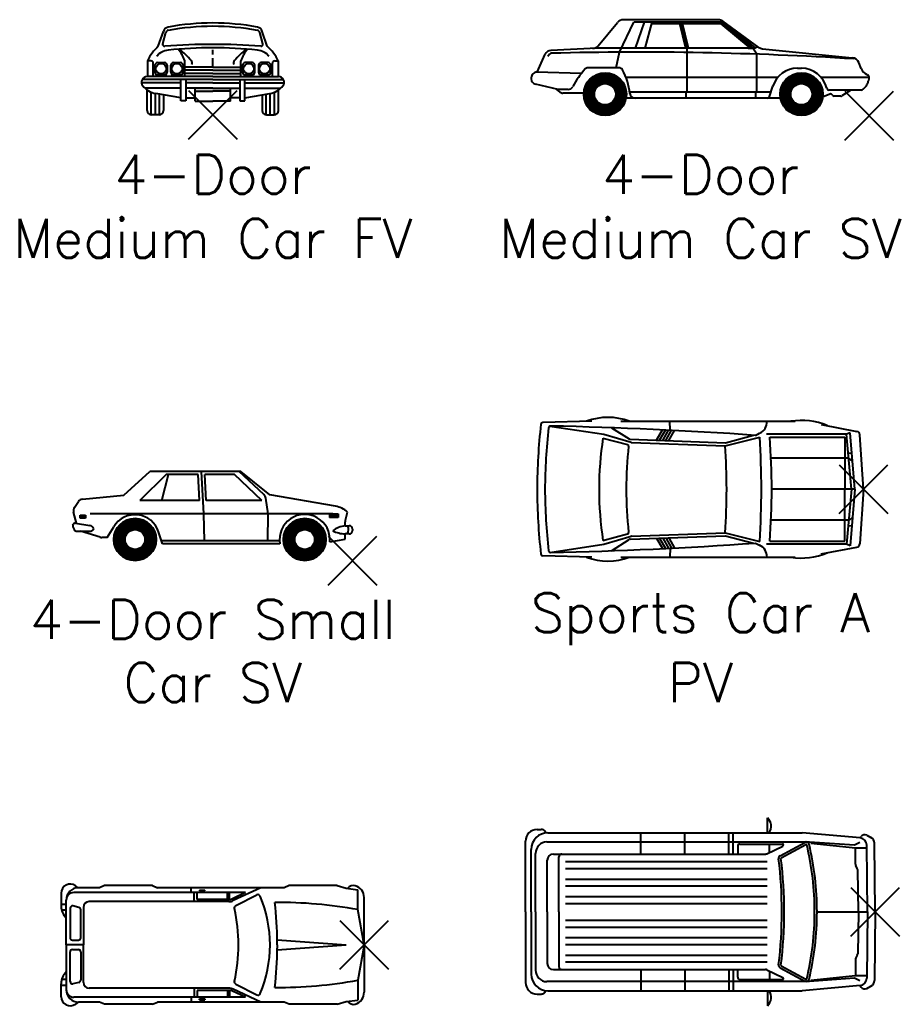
# Model space of a CAD drawing. Header units: inches. Extents: x -87 to 1609, y -1021 to 74.
# Drawn here: x 1156 to 1609, y -458 to 49 of the extents above; entities that cross this region are included whole.
import ezdxf
from ezdxf.enums import TextEntityAlignment as Align

# ---------------------------------------------------------------- set-up
doc = ezdxf.new("R2010")
doc.units = ezdxf.units.IN
doc.header["$MEASUREMENT"] = 0
doc.layers.add('Block origin', color=7, linetype='Continuous')
doc.layers.add('Text', color=6, linetype='Continuous')
doc.styles.add('ATTR', font='romans.shx', dxfattribs={"width": 0.8, "height": 1.114828})
doc.styles.add('blk_label', font='romans.shx')

# ---------------------------------------------------------------- blocks, each defined once
blk = doc.blocks.new('4-Door Medium Car FV')
at = {"linetype": 'Continuous'}
for p, q in [((-28.06, 35.28), (-25.46, 42.9)), ((-25.8, 36.52), (-24.15, 42.29)), ((25.8, 36.52), (24.15, 42.29)), ((28.06, 35.28), (25.46, 42.9)), ((0, 30.93), (0, 33.35)), ((-31.88, 27.69), (-33.65, 27.69)), ((-33.65, 27.69), (-33.65, 19.66)), ((-30.71, 19.66), (-30.71, 26.53)), ((-29.78, 21.87), (-29.78, 25.49)), ((-28.45, 26.82), (-24.83, 26.82)), ((-23.49, 25.49), (-23.49, 21.87)), ((-21.63, 21.87), (-21.63, 25.49)), ((-20.29, 26.82), (-16.67, 26.82)), ((-15.34, 25.49), (-15.34, 21.87)), ((-14.41, 19.66), (-14.41, 27.69)), ((0, 24.53), (0, 29.08)), ((14.41, 19.66), (14.41, 27.69)), ((15.34, 25.49), (15.34, 21.87)), ((20.29, 26.82), (16.67, 26.82)), ((21.63, 21.87), (21.63, 25.49)), ((23.49, 25.49), (23.49, 21.87)), ((28.45, 26.82), (24.83, 26.82)), ((29.78, 21.87), (29.78, 25.49)), ((30.71, 19.66), (30.71, 26.53)), ((31.88, 27.69), (33.65, 27.69)), ((33.65, 27.69), (33.65, 19.66)), ((-24.83, 20.53), (-28.45, 20.53)), ((-16.67, 20.53), (-20.29, 20.53)), ((0, 24.53), (-14.41, 24.53)), ((0, 22.91), (-14.41, 22.91)), ((0, 21.28), (-14.41, 21.28)), ((0, 24.53), (14.41, 24.53)), ((0, 22.91), (14.41, 22.91)), ((0, 21.28), (14.41, 21.28)), ((16.67, 20.53), (20.29, 20.53)), ((24.83, 20.53), (28.45, 20.53)), ((-16.47, 16.41), (-36.72, 16.41)), ((0, 18.04), (-36.43, 18.04)), ((0, 19.66), (-33.81, 19.66)), ((-16.47, 7.23), (-16.47, 18.04)), ((-13.85, 18.04), (-13.85, 7.23)), ((0, 16.41), (-13.85, 16.41)), ((0, 19.66), (33.81, 19.66)), ((0, 18.04), (36.43, 18.04)), ((0, 16.41), (13.85, 16.41)), ((13.85, 18.04), (13.85, 7.23)), ((16.47, 7.23), (16.47, 18.04)), ((16.47, 16.41), (36.72, 16.41)), ((-16.47, 13.69), (-34.99, 13.69)), ((-33.78, 2.24), (-33.78, 12.71)), ((-31.73, 0), (-31.73, 11.57)), ((-29.59, 0), (-29.59, 10.91)), ((-16.47, 8.61), (-29.33, 10.86)), ((-27.45, 0), (-27.45, 10.53)), ((-25.41, 10.18), (-25.41, 2.24)), ((0, 13.69), (-13.85, 13.69)), ((-9.18, 6.97), (-9.18, 13.69)), ((-9.18, 12.12), (0, 12.12)), ((0, 13.69), (13.85, 13.69)), ((9.18, 12.12), (0, 12.12)), ((9.18, 6.97), (9.18, 13.69)), ((16.47, 13.69), (34.99, 13.69)), ((16.47, 8.61), (29.33, 10.86)), ((25.41, 10.18), (25.41, 2.24)), ((27.45, 0), (27.45, 10.53)), ((29.59, 0), (29.59, 10.91)), ((31.73, 0), (31.73, 11.57)), ((33.78, 2.24), (33.78, 12.71)), ((-13.85, 7.23), (-16.47, 7.23)), ((-13.85, 8.61), (-9.18, 8.61)), ((-9.18, 6.97), (0, 6.97)), ((9.18, 6.97), (0, 6.97)), ((13.85, 8.61), (9.18, 8.61)), ((13.85, 7.23), (16.47, 7.23)), ((-27.65, 0), (-31.54, 0)), ((27.65, 0), (31.54, 0))]:
    blk.add_line(p, q, dxfattribs=at)
for centre in [(-26.64, 23.68), (-18.48, 23.68), (18.48, 23.68), (26.64, 23.68)]:
    blk.add_circle(centre, 2.67, dxfattribs=at)
for centre, radius, start, end in [((0, -76.44), 123.65, 90, 100.707), ((0, -76.44), 123.65, 79.293, 90), ((-22.37, 41.84), 3.27, 100.707, 161.2041), ((-22.63, 41.86), 1.59, 100.3239, 164.0483), ((0, -82.37), 127.85, 90, 100.3239), ((0, -82.37), 127.85, 79.6761, 90), ((22.63, 41.86), 1.59, 15.9517, 79.6761), ((22.37, 41.84), 3.27, 18.7959, 79.293), ((-24.81, 36.24), 1.04, 164.0483, 274.5674), ((0, -274.28), 310.48, 90, 94.5674), ((0, -274.28), 310.48, 85.4326, 90), ((24.81, 36.24), 1.04, 265.4326, 15.9517), ((-10.76, 16.67), 25.41, 132.9068, 154.2808), ((-22.04, 24.11), 9.16, 95.9688, 139.2285), ((0, -186.73), 221.14, 90, 95.9688), ((-30.13, 22.65), 16.51, 17.793, 41.9979), ((-44.79, -0.69), 44.15, 40.3101, 51.2631), ((0, -186.73), 221.14, 84.0312, 90), ((44.79, -0.69), 44.15, 128.7369, 139.6899), ((30.13, 22.65), 16.51, 138.0021, 162.207), ((22.04, 24.11), 9.16, 40.7715, 84.0312), ((10.76, 16.67), 25.41, 25.7192, 47.0932), ((-31.88, 26.53), 1.17, 0, 90), ((-28.45, 25.49), 1.33, 90, 180), ((-24.83, 25.49), 1.33, 0, 90), ((-20.29, 25.49), 1.33, 90, 180), ((-16.67, 25.49), 1.33, 0, 90), ((-12.66, 26.56), 2.02, 340.9239, 40.3101), ((12.66, 26.56), 2.02, 139.6899, 199.0761), ((16.67, 25.49), 1.33, 90, 180), ((20.29, 25.49), 1.33, 0, 90), ((24.83, 25.49), 1.33, 90, 180), ((28.45, 25.49), 1.33, 0, 90), ((31.88, 26.53), 1.17, 90, 180), ((-28.45, 21.87), 1.33, 180, 270), ((-24.83, 21.87), 1.33, 270, 0), ((-20.29, 21.87), 1.33, 180, 270), ((-16.67, 21.87), 1.33, 270, 0), ((16.67, 21.87), 1.33, 180, 270), ((20.29, 21.87), 1.33, 270, 0), ((24.83, 21.87), 1.33, 180, 270), ((28.45, 21.87), 1.33, 270, 0), ((-33.81, 16.73), 2.93, 90, 218.1676), ((33.81, 16.73), 2.93, 321.8324, 90), ((-27.43, 21.74), 11.04, 218.1676, 260.0604), ((27.43, 21.74), 11.04, 279.9396, 321.8324), ((-31.54, 2.24), 2.24, 180, 270), ((-27.65, 2.24), 2.24, 270, 0), ((27.65, 2.24), 2.24, 180, 270), ((31.54, 2.24), 2.24, 270, 0)]:
    blk.add_arc(centre, radius, start, end, dxfattribs=at)
for points in [[(0, 12.12), (0, 13.69), (-9.18, 12.12), (-9.18, 13.69)], [(0, 12.12), (0, 13.69), (9.18, 12.12), (9.18, 13.69)]]:
    blk.add_solid(points, dxfattribs=at)
at = {"style": 'ATTR', "width": 0.8, "flags": 9}
blk.add_attdef('ESTCODE', (0, 0), '', height=0.0147, dxfattribs=at)
blk = doc.blocks.new('4-Door Medium Car SV')
at = {"linetype": 'Continuous'}
for p, q in [((-139.53, 35.99), (-129.64, 47.91)), ((-128.57, 32.64), (-121.22, 48.02)), ((-77.81, 49.34), (-126.58, 49.34)), ((-74.7, 48.02), (-121.22, 48.02)), ((-120.32, 34.67), (-115.67, 48.02)), ((-115.4, 34.67), (-111.74, 48.02)), ((-97.55, 47.3), (-111.94, 47.3)), ((-94.41, 34.67), (-97.73, 48.02)), ((-93.72, 34.67), (-97.04, 48.02)), ((-93.03, 34.67), (-96.34, 48.02)), ((-76.26, 47.3), (-96.16, 47.3)), ((-61.08, 34.66), (-76.26, 47.3)), ((-60.02, 34.65), (-76.07, 48.02)), ((-56.87, 35.13), (-75.48, 48.59)), ((-58.54, 34.93), (-74.99, 48.02)), ((-170.93, 22.32), (-166.81, 31.56)), ((-164.57, 31.6), (-165.48, 30.35)), ((-140.23, 34.67), (-163.88, 33.56)), ((-62.28, 34.67), (-140.23, 34.67)), ((-130.39, 24.63), (-128.57, 32.64)), ((-93.72, 19.62), (-93.72, 34.67)), ((-62.28, 34.67), (-60.02, 34.65)), ((-60.02, 34.65), (-58.54, 34.93)), ((-57.97, 31.61), (-60.02, 34.65)), ((-57.21, 35.38), (-58.54, 34.93)), ((-57.97, 19.62), (-57.97, 31.61)), ((-54.93, 34.4), (-8.75, 29.8)), ((-4.21, 24.18), (-5.42, 27.27)), ((-148.26, 21.7), (-171.11, 22.33)), ((-128.78, 24.63), (-144.79, 24.63)), ((-36.97, 24.38), (-34.94, 24.38)), ((-174, 19.51), (-174, 18.91)), ((-160.12, 13.48), (-171.81, 16.16)), ((-47.2, 19.62), (-125.23, 19.62)), ((-93.72, 12.14), (-93.72, 19.62)), ((-57.97, 12.14), (-57.97, 19.62)), ((0, 19.62), (-24.7, 19.62)), ((-159.22, 12.14), (-161.08, 13.7)), ((-155.01, 13.48), (-160.12, 13.48)), ((-147.03, 11.6), (-157.73, 11.6)), ((-50.67, 12.14), (-123.32, 12.14)), ((-94.21, 9.03), (-94.21, 12.14)), ((-58.39, 9.03), (-58.39, 12.14)), ((-51.4, 9.89), (-49.69, 15.14)), ((-20.36, 11.06), (-24.06, 9.44)), ((-4.23, 13.19), (-20.72, 13.19)), ((-18.83, 10.42), (-19.11, 10.76)), ((-9.5, 13.19), (-14.1, 10.2)), ((-3.22, 13.59), (-1.77, 14.97)), ((-120.62, 9.03), (-125.23, 9.03)), ((-45.76, 9.03), (-120.62, 9.03)), ((-14.68, 10.03), (-18.01, 10.03))]:
    blk.add_line(p, q, dxfattribs=at)
at = {"linetype": 'Continuous', "const_width": 5.49}
for points in [[(-127.8, 11, -1), (-144.3, 11, -1)], [(-26.69, 11, -1), (-43.19, 11, -1)]]:
    blk.add_lwpolyline(points, format="xyb", close=True, dxfattribs=at)
at = {"linetype": 'Continuous'}
for centre, radius in [((-136.05, 11), 11), ((-34.94, 11), 11), ((-136.05, 11), 5.51), ((-34.94, 11), 5.51)]:
    blk.add_circle(centre, radius, dxfattribs=at)
for centre, radius, start, end in [((-126.58, 45.38), 3.97, 90, 140.3029), ((-77.81, 45.38), 3.97, 54.135, 90), ((-142.58, 38.53), 3.97, 272.6827, 320.3029), ((-163.72, 30.18), 3.38, 92.6827, 155.9736), ((-163.62, 30.91), 1.17, 91.491, 143.9553), ((-118.51, -1702.12), 1734.79, 86.34698, 91.49105), ((-54.54, 38.35), 3.97, 234.135, 264.3123), ((-9.15, 25.82), 4, 21.3107, 84.3123), ((-171.18, 19.51), 2.82, 88.4193, 180), ((-118.09, -2.78), 38.85, 136.3964, 152.9097), ((-144.79, 22.64), 1.98, 90, 136.3964), ((-128.78, 22.64), 1.98, 28.1371, 90), ((-157.14, 7.48), 34.14, 6.5135, 28.1371), ((-36.97, 11), 13.38, 90, 161.9732), ((-34.94, 11), 13.38, 13.5864, 90), ((0.9, 26.18), 5.49, 201.3107, 247.7048), ((-1.92, 19.3), 1.94, 325.3744, 67.7048), ((-171.18, 18.91), 2.82, 180, 257.0905), ((-3.82, 17.12), 2.96, 313.7173, 352.3839), ((2.46, 16.28), 3.37, 145.3744, 172.3839), ((-157.73, 13.93), 2.32, 230.1291, 270), ((-155.01, 16.1), 2.62, 270, 332.9097), ((-120.62, 11.65), 2.62, 186.5135, 270), ((-20.72, 14.43), 1.24, 193.5864, 270), ((-19.93, 10.09), 1.06, 39.301, 113.7159), ((-18.01, 11.09), 1.06, 219.301, 270), ((-14.68, 11.09), 1.06, 270, 303.047), ((-4.23, 14.65), 1.46, 270, 313.7173), ((-52.58, 10.27), 1.24, 270, 341.9732)]:
    blk.add_arc(centre, radius, start, end, dxfattribs=at)
at = {"style": 'ATTR', "width": 0.8, "flags": 9}
blk.add_attdef('ESTCODE', (0, 0), '', height=0.0362, dxfattribs=at)
blk = doc.blocks.new('Sports Car A PV')
at = {"linetype": 'Continuous'}
for p, q in [((-139.84, 35.03), (-165.08, 34.34)), ((-161.46, 32.46), (-133.63, 28.32)), ((-129.65, 31.63), (-120.58, 25.85)), ((-124.84, 34.96), (-35.14, 34.96)), ((-106.5, 25.23), (-103.53, 30.54)), ((-104.93, 25.17), (-101.97, 30.47)), ((-99.55, 30.35), (-99.65, 34.96)), ((-21.72, 33.31), (-3.41, 29.77)), ((-134.12, 26.31), (-121.49, 23.02)), ((-133.63, 28.32), (-119.68, 24.15)), ((-120.19, 25.73), (-71.09, 23.94)), ((-103.36, 25.12), (-100.41, 30.39)), ((-101.79, 25.06), (-98.84, 30.31)), ((-100.21, 25), (-97.28, 30.23)), ((-71.14, 22.36), (-53.34, 26.85)), ((-71.09, 23.94), (-56.59, 27.78)), ((-55.61, 27.72), (-53.44, 28.77)), ((-8.65, 28.3), (-49.97, 28.3)), ((-48.24, 26.76), (-9.66, 26.76)), ((-9.66, 26.76), (-9.66, 0)), ((-6.87, 29.06), (-8.65, 28.3)), ((-6.23, 0), (-8.65, 28.3)), ((-4.39, 0), (-6.87, 29.06)), ((0, 0), (-1.85, 28.01)), ((-119.49, 24.12), (-71.14, 22.36)), ((-7.59, 15.92), (-47.58, 15.92)), ((-7.82, 18.63), (-6, 18.79)), ((-5.63, 14.51), (-7.59, 15.92)), ((-6.23, 0), (-47.22, 0)), ((-9.66, -26.76), (-9.66, 0)), ((-6.23, 0), (-8.65, -28.3)), ((-4.39, 0), (-6.87, -29.06)), ((-4.39, 0), (-6.23, 0)), ((0, 0), (-1.85, -28.01)), ((-5.63, -14.51), (-7.59, -15.92)), ((-7.59, -15.92), (-47.58, -15.92)), ((-7.82, -18.63), (-6, -18.79)), ((-134.12, -26.31), (-121.49, -23.02)), ((-133.63, -28.32), (-119.68, -24.15)), ((-120.19, -25.73), (-71.09, -23.94)), ((-119.49, -24.12), (-71.14, -22.36)), ((-106.5, -25.23), (-103.53, -30.54)), ((-104.93, -25.17), (-101.97, -30.47)), ((-103.36, -25.12), (-100.41, -30.39)), ((-101.79, -25.06), (-98.84, -30.31)), ((-100.21, -25), (-97.28, -30.23)), ((-71.14, -22.36), (-53.34, -26.85)), ((-71.09, -23.94), (-56.59, -27.78)), ((-161.46, -32.46), (-133.63, -28.32)), ((-129.65, -31.63), (-120.58, -25.85)), ((-99.55, -30.35), (-99.65, -34.96)), ((-55.61, -27.72), (-53.44, -28.77)), ((-8.65, -28.3), (-49.97, -28.3)), ((-48.24, -26.76), (-9.66, -26.76)), ((-21.72, -33.31), (-3.41, -29.77)), ((-6.87, -29.06), (-8.65, -28.3)), ((-139.84, -35.03), (-165.08, -34.34)), ((-124.84, -34.96), (-35.14, -34.96))]:
    blk.add_line(p, q, dxfattribs=at)
for centre, radius, start, end in [((-131.56, 6.01), 30.97, 69.1924, 110.8384), ((120.83, 0), 288.83, 173.3503, 180), ((-165.05, 33.33), 1.01, 91.5669, 173.3503), ((105.72, 0), 269.69, 173.2659, 180), ((-161.11, 31.51), 1.01, 88.7992, 173.2659), ((-206.19, -2119.34), 2152.33, 85.98818, 88.79918), ((-56.4, 34.84), 6.75, 295.9403, 1.0334), ((-31.88, 1.44), 33.96, 67.0755, 99.2138), ((38.13, 0), 174.25, 171.3143, 180), ((-120.16, 26.51), 0.778, 237.5181, 267.9131), ((-514.81, 0), 462.25, 360, 3.3301), ((-401.06, 0), 353.83, 360, 4.3371), ((-3.76, 27.88), 1.92, 3.7811, 79.3139), ((84.1, 0), 206.21, 173.8241, 180), ((-121.69, 22.27), 0.778, 353.8241, 75.3875), ((-119.46, 24.9), 0.778, 253.3499, 267.9131), ((-416.36, 0), 345.94, 360, 3.7057), ((120.83, 0), 288.83, 180, 186.6497), ((105.72, 0), 269.69, 180, 186.7341), ((38.13, 0), 174.25, 180, 188.6857), ((84.1, 0), 206.21, 180, 186.1759), ((-416.36, 0), 345.94, 356.2943, 360), ((-514.81, 0), 462.25, 356.6699, 360), ((-401.06, 0), 353.83, 355.6629, 360), ((-121.69, -22.27), 0.778, 284.6125, 6.1759), ((-119.46, -24.9), 0.778, 92.0869, 106.6501), ((-206.19, 2119.34), 2152.33, 271.20082, 274.01183), ((-120.16, -26.51), 0.778, 92.0869, 122.4819), ((-56.4, -34.84), 6.75, 358.9666, 64.0597), ((-3.76, -27.88), 1.92, 280.6861, 356.2189), ((-165.05, -33.33), 1.01, 186.6497, 268.4331), ((-161.11, -31.51), 1.01, 186.7341, 271.2008), ((-131.56, -6.01), 30.97, 249.1617, 290.8076), ((-31.88, -1.44), 33.96, 260.7862, 292.9245)]:
    blk.add_arc(centre, radius, start, end, dxfattribs=at)
at = {"style": 'ATTR', "width": 0.8, "flags": 9}
blk.add_attdef('ESTCODE', (0, 0), '', height=0.0356, dxfattribs=at)
blk = doc.blocks.new('4-Door Small Car SV')
at = {"linetype": 'Continuous'}
for p, q in [((-117.69, 33.78), (-104.32, 45.94)), ((-57.56, 45.94), (-104.32, 45.94)), ((-76.54, 24.08), (-77.75, 45.94)), ((-45.64, 33.98), (-58.39, 45.94)), ((-42.61, 33.92), (-57.56, 45.94)), ((-96, 44.28), (-109.52, 31.04)), ((-98.13, 31.04), (-94.8, 44.28)), ((-79.54, 44.28), (-96, 44.28)), ((-78.81, 31.04), (-79.54, 44.28)), ((-75.33, 31.04), (-76.06, 44.28)), ((-60.79, 44.28), (-76.06, 44.28)), ((-46.68, 31.04), (-60.79, 44.28)), ((-139.05, 31.64), (-117.69, 33.78)), ((-78.81, 31.04), (-109.52, 31.04)), ((-46.68, 31.04), (-75.33, 31.04)), ((-43.37, 24.08), (-44.69, 32.19)), ((-8.84, 28.04), (-42.61, 33.92)), ((-143.16, 27.43), (-141.13, 30.4)), ((-142.07, 19.24), (-143.59, 24.94)), ((-140.3, 21.8), (-140.3, 23.4)), ((-140.3, 23.4), (-137.5, 23.4)), ((-137.5, 21.8), (-140.3, 21.8)), ((-137.5, 23.4), (-137.5, 21.8)), ((-10.07, 24.08), (-135.01, 24.08)), ((-76.16, 10.26), (-76.54, 24.08)), ((-43.63, 10.26), (-43.37, 24.08)), ((-11.87, 24.03), (-7.41, 24.03)), ((-11.87, 24.03), (-11.87, 22.16)), ((-7.41, 22.16), (-11.87, 22.16)), ((-7.41, 24.03), (-7.41, 22.16)), ((-3.7, 20.76), (-2.52, 25.01)), ((-144, 18.31), (-143.9, 18.59)), ((-143.99, 17.44), (-143.39, 15.99)), ((-142.6, 19.33), (-135.24, 18.07)), ((-142.3, 15.26), (-134.74, 15.26)), ((-129.92, 12.09), (-140.06, 15.26)), ((-126.25, 11.96), (-122.91, 17.49)), ((-3.82, 17.98), (-3.82, 19.93)), ((-3.82, 17.98), (-1.7, 17.98)), ((0, 16.28), (0, 15.44)), ((-126.25, 11.96), (-129.06, 11.96)), ((-97.87, 8.68), (-99.84, 14.81)), ((-37.54, 10.26), (-98.37, 10.26)), ((-11.76, 9.71), (-3.82, 11.03)), ((-3.82, 11.03), (-3.82, 13.74)), ((-1.7, 13.74), (-3.82, 13.74)), ((-37.37, 8.68), (-97.87, 8.68))]:
    blk.add_line(p, q, dxfattribs=at)
at = {"linetype": 'Continuous', "const_width": 5.8}
for points in [[(-103.99, 10.9, -1), (-119.98, 10.9, -1)], [(-16.64, 10.9, -1), (-32.63, 10.9, -1)]]:
    blk.add_lwpolyline(points, format="xyb", close=True, dxfattribs=at)
at = {"linetype": 'Continuous'}
for centre, radius in [((-111.99, 10.9), 10.9), ((-24.63, 10.9), 10.9), ((-111.99, 10.9), 5.1), ((-24.63, 10.9), 5.1)]:
    blk.add_circle(centre, radius, dxfattribs=at)
for centre, radius, start, end in [((-138.76, 28.79), 2.87, 95.71, 145.7021), ((-47.8, 31.69), 3.15, 9.2435, 46.829), ((-140.66, 25.72), 3.03, 145.7021, 194.9373), ((-11.06, 15.28), 12.95, 48.6928, 80.116), ((-111.99, 10.9), 12.76, 17.8484, 148.906), ((-24.63, 10.9), 12.93, 354.7284, 189.856), ((-0.73, 19.93), 3.09, 164.3829, 180), ((-142.9, 17.89), 1.18, 158.9546, 202.529), ((-142.8, 18.17), 1.18, 80.3192, 158.9546), ((-142.3, 16.44), 1.18, 202.529, 270), ((-135.89, 15.03), 3.11, 27.2755, 77.9367), ((-134.88, 17.14), 1.89, 274.2255, 338.6408), ((-1.34, 2.56), 15.62, 99.1319, 124.5649), ((-3.03, 29.72), 16, 243.3532, 267.1632), ((-6.37, 15.97), 4.34, 329.1353, 27.621), ((-1.7, 16.28), 1.7, 360, 90), ((-1.7, 15.44), 1.7, 270, 360), ((-129.06, 14.83), 2.87, 252.636, 270)]:
    blk.add_arc(centre, radius, start, end, dxfattribs=at)
for points in [[(-137.5, 21.8), (-137.5, 23.4), (-140.3, 21.8), (-140.3, 23.4)], [(-7.41, 22.16), (-11.87, 22.16), (-7.41, 24.03), (-11.87, 24.03)]]:
    blk.add_solid(points, dxfattribs=at)
at = {"style": 'ATTR', "width": 0.8, "flags": 9}
blk.add_attdef('ESTCODE', (0, 0), '', height=0.0301, dxfattribs=at)
blk = doc.blocks.new('Small Station Wagon PV')
at = {"linetype": 'Continuous'}
for p, q in [((-147.21, 29.45), (-148.68, 30.47)), ((-133.74, 30.57), (-136.32, 29.45)), ((-109, 30.57), (-133.74, 30.57)), ((-109, 30.57), (-106.42, 29.45)), ((-38.59, 30.57), (-41.17, 29.45)), ((-13.85, 30.57), (-38.59, 30.57)), ((-13.85, 30.57), (-9.26, 29.2)), ((-156, 26.64), (-156, 20.01)), ((-61.12, 26.89), (-149.48, 26.89)), ((-136.32, 29.45), (-147, 29.45)), ((-41.17, 29.45), (-106.42, 29.45)), ((-89.01, 26.89), (-89.01, 29.45)), ((-87.57, 22.29), (-87.57, 26.89)), ((-86.06, 23.42), (-86.06, 26.89)), ((-84.8, 28.18), (-82, 28.18)), ((-84.8, 28.18), (-84.8, 27.74)), ((-84.8, 27.74), (-82, 27.74)), ((-82, 27.74), (-82, 28.18)), ((-70.43, 23.42), (-70.43, 26.89)), ((-69.4, 23.42), (-69.4, 26.89)), ((-61.12, 26.89), (-67.7, 23.79)), ((-53.27, 29.45), (-67.41, 22.8)), ((-66.14, 20.2), (-55.34, 25.73)), ((-9.26, 29.2), (-3.24, 28.35)), ((-3.24, 18.16), (-3.24, 28.35)), ((-153.37, 20.85), (-156, 20.85)), ((-153.37, 0), (-153.37, 23.08)), ((-69.66, 22.29), (-141.53, 22.29)), ((-69.39, 23.42), (-86.06, 23.42)), ((0, 0), (0, 24.33)), ((-153.37, 17.83), (-155.71, 17.83)), ((-151.38, 18.89), (-151.38, 3.63)), ((-146.85, 19.31), (-149.91, 20.05)), ((-145.94, 3.63), (-145.94, 18.15)), ((-144.56, 19.26), (-144.56, 0)), ((0, 0), (-3.24, 18.16)), ((-153.37, 0), (-153.37, -23.08)), ((-144.56, 0), (-153.37, 0)), ((-150.19, 2.44), (-147.13, 2.44)), ((-144.56, -19.26), (-144.56, 0)), ((-44.76, 2.57), (-9.32, 0)), ((-44.76, 0), (-44.76, 1.59)), ((-44.76, -2.57), (-9.32, 0)), ((-44.76, 0), (-44.76, -1.59)), ((0, 0), (-3.24, -18.16)), ((0, 0), (0, -24.33)), ((-151.38, -18.89), (-151.38, -3.63)), ((-150.19, -2.44), (-147.13, -2.44)), ((-145.94, -3.63), (-145.94, -18.15)), ((-156, -26.64), (-156, -20.01)), ((-153.37, -17.83), (-155.71, -17.83)), ((-146.85, -19.31), (-149.91, -20.05)), ((-66.14, -20.2), (-55.34, -25.73)), ((-3.24, -18.16), (-3.24, -28.35)), ((-153.37, -20.85), (-156, -20.85)), ((-69.66, -22.29), (-141.53, -22.29)), ((-87.57, -22.29), (-87.57, -26.89)), ((-86.06, -23.42), (-86.06, -26.89)), ((-69.39, -23.42), (-86.06, -23.42)), ((-70.43, -23.42), (-70.43, -26.89)), ((-69.4, -23.42), (-69.4, -26.89)), ((-61.12, -26.89), (-67.7, -23.79)), ((-53.27, -29.45), (-67.41, -22.8)), ((-61.12, -26.89), (-149.48, -26.89)), ((-147.21, -29.45), (-148.68, -30.47)), ((-136.32, -29.45), (-147, -29.45)), ((-133.74, -30.57), (-136.32, -29.45)), ((-109, -30.57), (-106.42, -29.45)), ((-41.17, -29.45), (-106.42, -29.45)), ((-89.01, -26.89), (-89.01, -29.45)), ((-84.8, -27.74), (-82, -27.74)), ((-84.8, -28.18), (-84.8, -27.74)), ((-84.8, -28.18), (-82, -28.18)), ((-82, -27.74), (-82, -28.18)), ((-38.59, -30.57), (-41.17, -29.45)), ((-13.85, -30.57), (-9.26, -29.2)), ((-9.26, -29.2), (-3.24, -28.35)), ((-109, -30.57), (-133.74, -30.57)), ((-13.85, -30.57), (-38.59, -30.57))]:
    blk.add_line(p, q, dxfattribs=at)
for centre, radius, start, end in [((-151.34, 26.64), 4.66, 55.2668, 180), ((-5.6, 26.94), 3.64, 73.7418, 143.723), ((-147, 23.08), 6.37, 90, 180), ((-149.48, 23.01), 3.89, 90, 180), ((-54.74, 24.55), 1.32, 22.5726, 117.1178), ((-6.36, 24.33), 6.36, 360, 73.7418), ((-141.53, 19.26), 3.04, 90, 180), ((-69.66, 27.58), 5.29, 270, 295.2103), ((-69.39, 27.38), 3.96, 270, 295.2103), ((-114.32, -0.22), 65.85, 0.1875, 22.5726), ((-44.46, -209.67), 231.53, 79.7446, 90.364), ((-220.69, 1.59), 175.93, 360, 6.6139), ((-147.52, 20.01), 8.48, 180, 226.389), ((-150.19, 18.89), 1.19, 76.5214, 180), ((-147.13, 18.15), 1.19, 360, 76.5214), ((-65.54, 19.02), 1.32, 117.1178, 192.9967), ((-147.95, 0), 83.26, 360, 12.9967), ((-150.19, 3.63), 1.19, 180, 270), ((-147.13, 3.63), 1.19, 270, 360), ((-114.32, 0.22), 65.85, 337.4274, 359.8125), ((-150.19, -3.63), 1.19, 90, 180), ((-147.13, -3.63), 1.19, 360, 90), ((-147.95, 0), 83.26, 347.0033, 360), ((-220.69, -1.59), 175.93, 353.3861, 360), ((-147.52, -20.01), 8.48, 133.611, 180), ((-150.19, -18.89), 1.19, 180, 283.4785), ((-147.13, -18.15), 1.19, 283.4785, 360), ((-141.53, -19.26), 3.04, 180, 270), ((-65.54, -19.02), 1.32, 167.0033, 242.8822), ((-44.46, 209.67), 231.53, 269.636, 280.2554), ((-149.48, -23.01), 3.89, 180, 270), ((-147, -23.08), 6.37, 180, 270), ((-69.66, -27.58), 5.29, 64.7897, 90), ((-69.39, -27.38), 3.96, 64.7897, 90), ((-54.74, -24.55), 1.32, 242.8822, 337.4274), ((-6.36, -24.33), 6.36, 286.2582, 360), ((-151.34, -26.64), 4.66, 180, 304.7332), ((-5.6, -26.94), 3.64, 216.277, 286.2582)]:
    blk.add_arc(centre, radius, start, end, dxfattribs=at)
for points in [[(-82, 27.74), (-82, 28.18), (-84.8, 27.74), (-84.8, 28.18)], [(-82, -27.74), (-82, -28.18), (-84.8, -27.74), (-84.8, -28.18)]]:
    blk.add_solid(points, dxfattribs=at)
at = {"style": 'ATTR', "width": 0.8, "flags": 9}
blk.add_attdef('ESTCODE', (0, 0), '', height=0.0329, dxfattribs=at)
blk = doc.blocks.new('Medium Van PV')
at = {"linetype": 'Continuous'}
for p, q in [((-55.47, 40.63), (-55.47, 48.33)), ((-174.05, 42.32), (-171.85, 42.32)), ((-169.31, 40.6), (-170.25, 41.62)), ((-168.51, 40.63), (-37.61, 40.63)), ((-120.61, 29.72), (-120.61, 40.63)), ((-97.94, 29.72), (-97.94, 40.63)), ((-75.38, 29.72), (-75.38, 40.63)), ((-73.08, 29.72), (-73.08, 40.63)), ((-7.75, 37.97), (-37.61, 40.63)), ((-180, 0), (-180, 36.37)), ((-33.71, 35.9), (-168.95, 35.9)), ((-48.88, 28.81), (-36.21, 35.72)), ((-10.59, 34.2), (-33.71, 35.9)), ((-7.82, 35.58), (-10.59, 34.2)), ((-7.83, 37.98), (-7.22, 38.75)), ((-4.29, 39.39), (-2.14, 38.28)), ((-177.03, 0), (-177.03, 32.11)), ((-70.75, 33.72), (-70.75, 29.72)), ((-69.6, 34.87), (-47.78, 34.87)), ((-55.7, 29.87), (-47.53, 33.76)), ((-54.29, 30.54), (-54.29, 34.87)), ((-48.3, 27.74), (-35.62, 34.65)), ((-33.01, 35.25), (-10.17, 32.85)), ((-10.17, 32.85), (-4.27, 32.85)), ((-10.17, 24.49), (-10.17, 32.85)), ((-3.97, 0), (-4.28, 34.21)), ((0, 0), (-0.32, 35.32)), ((-174.87, 0), (-174.87, 29.99)), ((-168.82, 0), (-168.82, 26.56)), ((-165.66, 29.72), (-56.35, 29.72)), ((-162.76, 0), (-162.76, 28.19)), ((-159.47, 25.83), (-55.58, 25.83)), ((-159.47, 22.25), (-55.58, 22.25)), ((-9.15, 22.28), (-9.98, 23.77)), ((-8.53, 0), (-8.96, 21.6)), ((-159.47, 16.86), (-55.58, 16.86)), ((-159.47, 13.27), (-55.58, 13.27)), ((-159.47, 7.88), (-55.58, 7.88)), ((-180, 0), (-180, -36.37)), ((-177.03, 0), (-177.03, -32.11)), ((-174.87, 0), (-174.87, -29.99)), ((-168.82, 0), (-168.82, -26.56)), ((-162.76, 0), (-162.76, -28.19)), ((-159.47, 4.3), (-55.58, 4.3)), ((-29.9, 0), (-3.97, 0)), ((-8.53, 0), (-8.96, -21.6)), ((-3.97, 0), (-4.28, -34.21)), ((0, 0), (-0.32, -35.32)), ((-159.47, -4.3), (-55.58, -4.3)), ((-159.47, -7.88), (-55.58, -7.88)), ((-159.47, -13.27), (-55.58, -13.27)), ((-159.47, -16.86), (-55.58, -16.86)), ((-159.47, -22.25), (-55.58, -22.25)), ((-10.17, -24.49), (-10.17, -32.85)), ((-9.15, -22.28), (-9.98, -23.77)), ((-165.66, -29.72), (-56.35, -29.72)), ((-159.47, -25.83), (-55.58, -25.83)), ((-120.61, -29.72), (-120.61, -40.63)), ((-97.94, -29.72), (-97.94, -40.63)), ((-75.38, -29.72), (-75.38, -40.63)), ((-73.08, -29.72), (-73.08, -40.63)), ((-70.75, -33.72), (-70.75, -29.72)), ((-55.7, -29.87), (-47.53, -33.76)), ((-48.88, -28.81), (-36.21, -35.72)), ((-48.3, -27.74), (-35.62, -34.65)), ((-69.6, -34.87), (-47.78, -34.87)), ((-54.29, -30.54), (-54.29, -34.87)), ((-10.59, -34.2), (-33.71, -35.9)), ((-33.01, -35.25), (-10.17, -32.85)), ((-7.82, -35.58), (-10.59, -34.2)), ((-10.17, -32.85), (-4.27, -32.85)), ((-169.31, -40.6), (-170.25, -41.62)), ((-33.71, -35.9), (-168.95, -35.9)), ((-7.75, -37.97), (-37.61, -40.63)), ((-7.83, -37.98), (-7.22, -38.75)), ((-4.29, -39.39), (-2.14, -38.28)), ((-174.05, -42.32), (-171.85, -42.32)), ((-168.51, -40.63), (-37.61, -40.63)), ((-55.47, -40.63), (-55.47, -48.33))]:
    blk.add_line(p, q, dxfattribs=at)
for centre, radius, start, end in [((-59.23, 43.96), 5.77, 324.8037, 49.206), ((-174.05, 36.37), 5.95, 90, 180), ((-168.51, 32.11), 8.52, 90, 180), ((-171.85, 40.15), 2.17, 42.6396, 90), ((-168.95, 29.99), 5.92, 90, 180), ((-35.47, 34.38), 1.53, 13.402, 118.6004), ((-8.09, 34.18), 3.81, 0.5253, 84.9042), ((-5.37, 37.3), 2.36, 62.6029, 141.9141), ((-3.69, 35.29), 3.37, 0.5253, 62.6029), ((-69.6, 33.72), 1.15, 90, 180), ((-47.78, 34.29), 0.586, 295.4592, 90), ((-35.47, 34.38), 0.312, 13.402, 118.6004), ((-179.75, 0), 148.63, 0, 13.402), ((-179.75, 0), 149.85, 0, 13.402), ((-165.66, 26.56), 3.16, 90, 180), ((-161.23, 28.19), 1.53, 90, 180), ((-56.35, 31.24), 1.52, 270, 295.4592), ((-48.15, 27.47), 1.53, 118.6004, 186.9733), ((-272.71, 0), 224.71, 0, 6.9733), ((-48.15, 27.47), 0.312, 118.6004, 186.9733), ((-272.71, 0), 225.92, 0, 6.9733), ((-8.69, 24.49), 1.47, 180, 209.1874), ((-10.44, 21.57), 1.47, 1.1489, 29.1874), ((-272.71, 0), 224.71, 353.0267, 0), ((-272.71, 0), 225.92, 353.0267, 0), ((-179.75, 0), 148.63, 346.598, 0), ((-179.75, 0), 149.85, 346.598, 0), ((-8.69, -24.49), 1.47, 150.8126, 180), ((-10.44, -21.57), 1.47, 330.8126, 358.8511), ((-168.95, -29.99), 5.92, 180, 270), ((-165.66, -26.56), 3.16, 180, 270), ((-161.23, -28.19), 1.53, 180, 270), ((-56.35, -31.24), 1.52, 64.5408, 90), ((-48.15, -27.47), 1.53, 173.0267, 241.3996), ((-48.15, -27.47), 0.312, 173.0267, 241.3996), ((-168.51, -32.11), 8.52, 180, 270), ((-69.6, -33.72), 1.15, 180, 270), ((-47.78, -34.29), 0.586, 270, 64.5408), ((-35.47, -34.38), 1.53, 241.3996, 346.598), ((-35.47, -34.38), 0.312, 241.3996, 346.598), ((-8.09, -34.18), 3.81, 275.0958, 359.4747), ((-3.69, -35.29), 3.37, 297.3971, 359.4747), ((-174.05, -36.37), 5.95, 180, 270), ((-5.37, -37.3), 2.36, 218.0859, 297.3971), ((-171.85, -40.15), 2.17, 270, 317.3604), ((-59.23, -43.96), 5.77, 310.794, 35.1963)]:
    blk.add_arc(centre, radius, start, end, dxfattribs=at)
at = {"style": 'ATTR', "width": 0.8, "flags": 9}
blk.add_attdef('ESTCODE', (0, 0), '', height=0.0387, dxfattribs=at)

msp = doc.modelspace()

# ---------------------------------------------------------------- linework, layer by layer
at = {"layer": 'Block origin', "color": 1}
for p, q in [((1242.81, -12.09), (1267.92, 13.02)), ((1242.81, 13.02), (1267.92, -12.09)), ((1580.79, -12.55), (1605.9, 12.55)), ((1580.79, 12.55), (1605.9, -12.55)), ((1577.8, -204.76), (1602.9, -179.65)), ((1577.8, -179.65), (1602.9, -204.76)), ((1314.74, -241.52), (1339.85, -216.41)), ((1314.74, -216.41), (1339.85, -241.52)), ((1583.79, -422.15), (1608.89, -397.05)), ((1583.79, -397.05), (1608.89, -422.15)), ((1320.73, -439.19), (1345.84, -414.08)), ((1320.73, -414.08), (1345.84, -439.19))]:
    msp.add_line(p, q, dxfattribs=at)

# ---------------------------------------------------------------- block references
for name, p in [('4-Door Medium Car FV', (1255.37, 0.47)), ('4-Door Medium Car SV', (1593.35, 0)), ('Sports Car A PV', (1590.35, -192.21)), ('4-Door Small Car SV', (1327.29, -228.96)), ('Medium Van PV', (1596.34, -409.6)), ('Small Station Wagon PV', (1333.28, -426.64))]:
    msp.add_blockref(name, p)

# ---------------------------------------------------------------- texts
at = {"layer": 'Text', "style": 'blk_label'}
for s, height, p in [('4-Door', 20.086, (1255.37, -30.13)), ('4-Door', 20.086, (1506.44, -30.13)), ('Medium Car FV', 20.0859, (1255.37, -62.67)), ('Medium Car SV', 20.0859, (1506.44, -62.67)), ('Sports Car A', 20.0859, (1506.44, -259.09)), ('4-Door Small', 20.0859, (1255.37, -259.09)), ('Car SV', 20.086, (1255.37, -291.63)), ('PV', 20.086, (1506.44, -291.63))]:
    msp.add_text(s, height=height, dxfattribs=at).set_placement(p, align=Align.MIDDLE)

doc.saveas('drawing.dxf')
